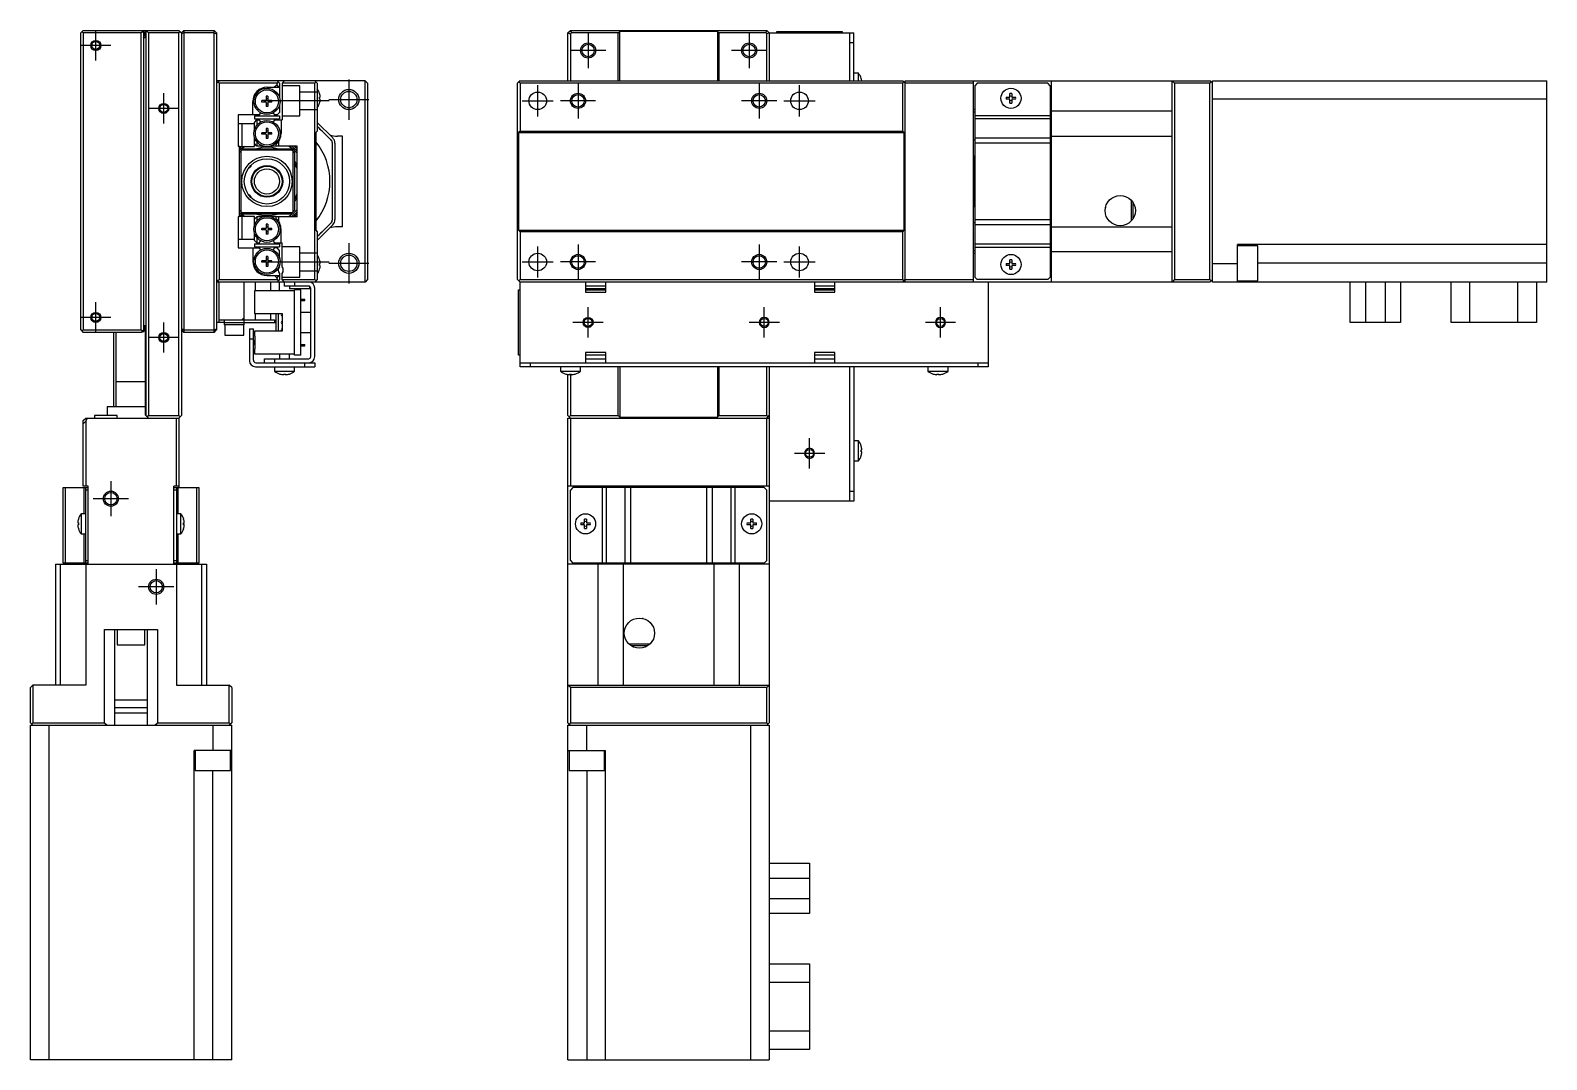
# Model space of a CAD drawing. Extents: x 0 to 621, y -8 to 396.
# Drawn here: x 320.3 to 621.5, y 102.3 to 306.7 of the extents above; entities that cross this region are included whole.
import ezdxf

# ---------------------------------------------------------------- set-up
doc = ezdxf.new("R2010")
doc.units = 0
doc.header["$LTSCALE"] = 0.5
doc.linetypes.add('CENTER', pattern=[50.8, 31.75, -6.35, 6.35, -6.35])
doc.linetypes.add('DASHED', pattern=[19.05, 12.7, -6.35])
for name, color, linetype in [('MSM_CENTER', 1, 'CENTER'), ('MSM_CONTINUOUS', 7, 'CONTINUOUS'), ('MSM_DASHED', 4, 'DASHED'), ('MSM_NARROW', 5, 'CONTINUOUS')]:
    doc.layers.add(name, color=color, linetype=linetype)

msp = doc.modelspace()

# ---------------------------------------------------------------- linework, layer by layer
at = {"layer": 'MSM_CENTER'}
for p, q in [((333.29, 300.7), (333.29, 306.7)), ((431.07, 306.2), (431.07, 299.2)), ((463.07, 306.2), (463.07, 299.2)), ((336.29, 303.7), (330.29, 303.7)), ((434.57, 302.7), (427.57, 302.7)), ((466.57, 302.7), (459.57, 302.7)), ((383.55, 296.96), (383.55, 288.96)), ((421.07, 289.6), (421.07, 295.8)), ((429.07, 296.2), (429.07, 289.2)), ((465.07, 296.2), (465.07, 289.2)), ((473.07, 289.6), (473.07, 295.8)), ((346.79, 288.2), (346.79, 294.2)), ((379.65, 292.7), (366.65, 292.7)), ((379.55, 292.96), (387.55, 292.96)), ((417.97, 292.7), (424.17, 292.7)), ((432.57, 292.7), (425.57, 292.7)), ((468.57, 292.7), (461.57, 292.7)), ((469.97, 292.7), (476.17, 292.7)), ((349.79, 291.2), (343.79, 291.2)), ((383.55, 264.44), (383.55, 256.44)), ((421.07, 257.6), (421.07, 263.8)), ((429.07, 264.2), (429.07, 257.2)), ((465.07, 264.2), (465.07, 257.2)), ((473.07, 257.6), (473.07, 263.8)), ((366.65, 260.7), (379.65, 260.7)), ((379.55, 260.44), (387.55, 260.44)), ((417.97, 260.7), (424.17, 260.7)), ((432.57, 260.7), (425.57, 260.7)), ((468.57, 260.7), (461.57, 260.7)), ((469.97, 260.7), (476.17, 260.7)), ((333.29, 246.7), (333.29, 252.7)), ((431.07, 245.7), (431.07, 251.7)), ((466.07, 245.7), (466.07, 251.7)), ((501.07, 245.7), (501.07, 251.7)), ((336.29, 249.7), (330.29, 249.7)), ((346.79, 242.7), (346.79, 248.7)), ((434.07, 248.7), (428.07, 248.7)), ((469.07, 248.7), (463.07, 248.7)), ((504.07, 248.7), (498.07, 248.7)), ((349.79, 245.7), (343.79, 245.7)), ((475.07, 219.7), (475.07, 225.7)), ((478.07, 222.7), (472.07, 222.7)), ((336.29, 217.2), (336.29, 210.2)), ((339.79, 213.7), (332.79, 213.7)), ((345.29, 199.7), (345.29, 192.7)), ((348.79, 196.2), (341.79, 196.2))]:
    msp.add_line(p, q, dxfattribs=at)
at = {"layer": 'MSM_CONTINUOUS'}
for p, q in [((330.79, 306.7), (330.29, 306.2)), ((330.29, 247.2), (330.29, 306.2)), ((330.79, 306.2), (330.54, 306.45)), ((330.79, 306.7), (342.29, 306.7)), ((342.29, 306.2), (330.79, 306.2)), ((330.79, 306.2), (330.79, 247.2)), ((342.29, 306.7), (342.79, 306.2)), ((342.54, 306.45), (342.29, 306.2)), ((342.29, 247.2), (342.29, 306.2)), ((342.39, 306.6), (342.59, 306.6)), ((342.49, 306.6), (342.59, 306.7)), ((342.59, 306.7), (349.79, 306.7)), ((342.89, 306.3), (342.69, 306.3)), ((342.79, 306.2), (342.79, 247.2)), ((342.79, 305.6), (342.89, 305.6)), ((342.79, 305.3), (343.09, 305.3)), ((342.89, 305.6), (342.89, 306.3)), ((343.09, 306.7), (343.09, 305.3)), ((343.29, 230.2), (343.29, 306.7)), ((343.79, 306.2), (343.29, 306.7)), ((343.79, 306.2), (343.79, 230.2)), ((349.79, 306.2), (343.79, 306.2)), ((349.79, 306.7), (350.29, 306.2)), ((350.04, 306.45), (349.79, 306.2)), ((349.79, 230.2), (349.79, 306.2)), ((350.79, 306.7), (350.29, 306.2)), ((350.79, 306.2), (350.29, 305.99)), ((350.29, 306.2), (350.29, 230.2)), ((350.79, 306.7), (356.79, 306.7)), ((350.79, 306.7), (350.79, 246.7)), ((356.79, 306.2), (350.79, 306.2)), ((356.79, 306.7), (357.29, 306.2)), ((356.79, 246.7), (356.79, 306.7)), ((356.79, 306.2), (357.29, 305.99)), ((357.29, 306.2), (357.29, 247.2)), ((427.07, 306.2), (427.57, 306.7)), ((427.07, 306.2), (427.57, 305.99)), ((427.07, 296.7), (427.07, 306.2)), ((427.57, 306.7), (427.78, 306.2)), ((427.57, 306.7), (466.57, 306.7)), ((427.78, 306.2), (427.57, 305.99)), ((427.57, 305.99), (427.57, 296.7)), ((437.07, 306.2), (427.78, 306.2)), ((437.07, 306.2), (437.37, 306.5)), ((437.07, 296.7), (437.07, 306.2)), ((456.77, 306.5), (437.37, 306.5)), ((437.37, 296.7), (437.37, 306.5)), ((456.77, 306.7), (456.77, 296.7)), ((456.77, 306.5), (457.07, 306.2)), ((466.36, 306.2), (457.07, 306.2)), ((457.07, 306.2), (457.07, 296.7)), ((466.57, 306.7), (466.36, 306.2)), ((466.57, 305.99), (466.36, 306.2)), ((466.57, 306.7), (467.07, 306.2)), ((467.07, 306.2), (466.57, 305.99)), ((466.57, 296.7), (466.57, 305.99)), ((467.07, 306.2), (467.07, 296.7)), ((467.07, 306.2), (483.87, 306.2)), ((468.57, 306.5), (481.57, 306.5)), ((468.57, 306.2), (468.57, 306.5)), ((481.57, 306.5), (481.57, 306.2)), ((483.07, 296.7), (483.07, 306.2)), ((483.87, 304.2), (483.07, 304.2)), ((483.87, 296.7), (483.87, 306.2)), ((484.77, 298.2), (483.87, 298.2)), ((484.77, 296.7), (484.77, 298.2)), ((357.29, 296.2), (357.79, 296.7)), ((386.79, 296.7), (357.29, 296.7)), ((357.79, 296.2), (357.54, 296.45)), ((357.79, 296.2), (357.79, 257.2)), ((369.29, 296.2), (357.79, 296.2)), ((367.29, 295.4), (369.79, 295.4)), ((369.29, 295.9), (368.79, 295.4)), ((369.29, 296.7), (369.79, 296.2)), ((369.54, 296.45), (369.29, 296.2)), ((369.29, 295.9), (369.29, 296.2)), ((369.64, 295.4), (369.29, 295.9)), ((369.79, 296.2), (369.79, 293.32)), ((370.29, 296.2), (370.79, 296.7)), ((370.29, 296.2), (370.29, 288.9)), ((376.79, 296.2), (370.29, 296.2)), ((376.79, 296.7), (377.29, 296.2)), ((377.04, 296.45), (376.79, 296.2)), ((376.79, 257.2), (376.79, 296.2)), ((377.29, 296.2), (377.29, 286.7)), ((386.79, 256.7), (386.79, 296.7)), ((386.79, 296.7), (387.29, 296.2)), ((387.29, 296.2), (387.29, 257.2)), ((417.57, 296.7), (417.07, 296.2)), ((417.07, 257.2), (417.07, 296.2)), ((417.32, 296.45), (417.57, 296.2)), ((417.57, 296.7), (493.57, 296.7)), ((417.57, 296.2), (417.57, 286.7)), ((493.57, 296.2), (417.57, 296.2)), ((485.33, 297.13), (485.33, 297.15)), ((494.07, 296.2), (493.57, 296.7)), ((493.57, 296.2), (493.82, 296.45)), ((493.57, 286.7), (493.57, 296.2)), ((494.07, 256.7), (494.07, 296.7)), ((494.07, 296.7), (554.57, 296.7)), ((507.57, 296.2), (494.07, 296.2)), ((507.57, 296.7), (507.57, 256.7)), ((508.37, 296.2), (507.87, 295.7)), ((507.87, 295.7), (507.87, 257.7)), ((522.37, 296.2), (508.37, 296.2)), ((522.87, 295.7), (522.37, 296.2)), ((522.87, 295.7), (522.87, 257.7)), ((523.07, 296.7), (523.07, 256.7)), ((547.07, 256.7), (547.07, 296.7)), ((547.07, 296.7), (547.57, 296.2)), ((547.57, 296.2), (547.57, 257.2)), ((554.57, 296.2), (547.57, 296.2)), ((555.07, 296.2), (554.57, 296.7)), ((554.57, 296.2), (554.82, 296.45)), ((554.57, 257.2), (554.57, 296.2)), ((555.07, 256.7), (555.07, 296.7)), ((555.07, 296.7), (621.47, 296.7)), ((621.47, 256.7), (621.47, 296.7)), ((364.49, 289.9), (364.49, 292.6)), ((367.08, 292.75), (366.29, 292.75)), ((366.29, 292.46), (366.29, 292.75)), ((367.08, 292.46), (366.29, 292.46)), ((366.82, 292.75), (366.82, 292.46)), ((367.43, 293.6), (367.14, 293.6)), ((367.14, 293.6), (367.14, 292.81)), ((367.43, 293.07), (367.14, 293.07)), ((367.14, 292.4), (367.14, 291.6)), ((367.43, 293.6), (367.43, 292.81)), ((367.43, 292.4), (367.43, 291.6)), ((368.29, 292.75), (367.49, 292.75)), ((368.29, 292.46), (367.49, 292.46)), ((367.76, 292.75), (367.76, 292.46)), ((368.29, 292.46), (368.29, 292.75)), ((377.74, 294.13), (377.74, 294.15)), ((377.74, 293.4), (377.88, 293.4)), ((377.74, 293), (377.74, 293.4)), ((377.88, 293), (377.74, 293)), ((377.74, 292.25), (377.74, 292.27)), ((514.14, 293.4), (514.87, 293.4)), ((514.87, 293), (514.14, 293)), ((514.87, 293.4), (514.87, 294.13)), ((514.87, 292.27), (514.87, 293)), ((515.27, 294.13), (515.27, 293.4)), ((515.27, 293.4), (516, 293.4)), ((516, 293), (515.27, 293)), ((515.27, 293), (515.27, 292.27)), ((621.47, 293), (555.07, 293)), ((365.77, 289.9), (361.59, 289.9)), ((361.59, 289.9), (361.59, 283.7)), ((364.79, 289.7), (364.79, 289.1)), ((364.79, 289.7), (369.79, 289.7)), ((365.96, 290.23), (365.77, 289.9)), ((367.14, 292.13), (367.43, 292.13)), ((367.43, 291.6), (367.14, 291.6)), ((368.8, 289.9), (368.75, 289.99)), ((369.29, 289.9), (368.8, 289.9)), ((369.29, 289.9), (369.79, 290.4)), ((369.79, 291.89), (369.79, 290.4)), ((369.79, 289.7), (369.79, 289.1)), ((507.87, 290.95), (507.57, 290.95)), ((507.87, 290.45), (507.57, 290.45)), ((507.87, 289.82), (522.87, 289.82)), ((523.07, 290.95), (522.87, 290.95)), ((523.07, 290.7), (547.07, 290.7)), ((364.79, 288.15), (361.59, 288.15)), ((362.29, 288.15), (362.29, 283.65)), ((364.79, 289.1), (369.79, 289.1)), ((364.79, 288.4), (365.29, 288.9)), ((364.79, 286.92), (364.79, 288.4)), ((365.29, 288.9), (365.29, 287.86)), ((365.29, 288.9), (365.74, 288.9)), ((365.74, 288.9), (365.96, 288.52)), ((367.08, 286.35), (366.29, 286.35)), ((366.29, 286.06), (366.29, 286.35)), ((366.82, 286.35), (366.82, 286.06)), ((367.43, 287.2), (367.14, 287.2)), ((367.14, 287.2), (367.14, 286.41)), ((367.43, 286.67), (367.14, 286.67)), ((367.43, 287.2), (367.43, 286.41)), ((368.29, 286.35), (367.49, 286.35)), ((367.76, 286.35), (367.76, 286.06)), ((368.29, 286.06), (368.29, 286.35)), ((368.75, 288.76), (368.83, 288.9)), ((368.83, 288.9), (370.29, 288.9)), ((370.09, 288.9), (370.09, 286.2)), ((377.29, 286.7), (376.99, 286.4)), ((376.99, 286.4), (376.99, 267)), ((377.29, 288.41), (380.35, 285.35)), ((380, 284.99), (377.29, 287.7)), ((417.57, 286.7), (417.27, 286.4)), ((417.27, 286.4), (417.27, 267)), ((417.27, 286.4), (493.87, 286.4)), ((417.57, 286.7), (493.57, 286.7)), ((493.87, 286.4), (493.57, 286.7)), ((493.87, 267), (493.87, 286.4)), ((522.87, 289.12), (507.87, 289.12)), ((523.07, 287.7), (522.87, 287.7)), ((523.07, 286.7), (522.87, 286.7)), ((361.59, 283.7), (361.79, 283.7)), ((361.79, 283.7), (361.79, 269.7)), ((361.79, 283.65), (364.79, 283.65)), ((362.29, 282.9), (362.59, 283.2)), ((362.59, 283.2), (371.99, 283.2)), ((364.79, 283.65), (364.79, 285.49)), ((365.29, 283.7), (364.79, 284.2)), ((365.29, 284.54), (365.29, 283.7)), ((366.57, 283.7), (365.29, 283.7)), ((367.08, 286.06), (366.29, 286.06)), ((367.14, 286), (367.14, 285.2)), ((367.14, 285.73), (367.43, 285.73)), ((367.43, 285.2), (367.14, 285.2)), ((367.43, 286), (367.43, 285.2)), ((368.29, 286.06), (367.49, 286.06)), ((373.29, 283.7), (368, 283.7)), ((369.09, 283.7), (369.09, 284.06)), ((369.59, 284.6), (369.59, 283.7)), ((371.99, 283.2), (372.29, 282.9)), ((373.29, 269.7), (373.29, 283.7)), ((380.29, 269.12), (380.29, 284.29)), ((380.79, 284.29), (380.79, 269.12)), ((382.29, 285.7), (381.29, 285.7)), ((382.29, 267.7), (382.29, 285.7)), ((507.57, 284.95), (507.87, 284.95)), ((507.87, 285.35), (522.87, 285.35)), ((522.87, 284.29), (507.87, 284.29)), ((522.9, 284.58), (522.87, 284.58)), ((522.87, 283.53), (522.9, 283.53)), ((522.9, 268.82), (522.9, 284.58)), ((523.07, 283.97), (522.9, 283.97)), ((523.07, 285.7), (547.07, 285.7)), ((361.79, 282.4), (362.09, 282.7)), ((362.29, 282.9), (362.09, 282.7)), ((362.09, 282.7), (362.09, 270.7)), ((372.29, 282.9), (362.29, 282.9)), ((372.49, 282.7), (372.29, 282.9)), ((372.49, 270.7), (372.49, 282.7)), ((372.49, 282.7), (372.79, 282.4)), ((372.79, 282.4), (372.79, 271)), ((507.77, 281.7), (507.57, 281.5)), ((507.77, 281.7), (507.77, 271.7)), ((507.87, 281.7), (507.77, 281.7)), ((522.87, 282.94), (522.9, 282.94)), ((522.9, 281.47), (523.07, 281.47)), ((363.73, 279.45), (363.86, 279.45)), ((363.86, 279.45), (364.09, 279.68)), ((363.86, 279.45), (363.86, 279.62)), ((364.09, 279.87), (364.09, 279.68)), ((522.9, 278.97), (523.07, 278.97)), ((523.07, 274.43), (522.9, 274.43)), ((363.86, 273.95), (363.73, 273.95)), ((363.86, 273.78), (363.86, 273.95)), ((364.09, 273.73), (363.86, 273.95)), ((364.09, 273.73), (364.09, 273.54)), ((507.57, 271.9), (507.77, 271.7)), ((507.77, 271.7), (507.87, 271.7)), ((523.07, 271.93), (522.9, 271.93)), ((533.87, 271.48), (533.83, 271.48)), ((533.87, 271.67), (533.87, 271.48)), ((538.97, 272.94), (538.97, 268.86)), ((539.27, 272.56), (539.27, 269.24)), ((361.79, 269.7), (361.59, 269.7)), ((361.59, 269.7), (361.59, 263.5)), ((362.09, 270.7), (361.79, 271)), ((364.79, 269.75), (361.79, 269.75)), ((362.09, 270.7), (362.29, 270.5)), ((362.59, 270.2), (362.29, 270.5)), ((362.29, 270.5), (372.29, 270.5)), ((362.29, 269.75), (362.29, 265.25)), ((371.99, 270.2), (362.59, 270.2)), ((364.79, 267.92), (364.79, 269.75)), ((364.79, 269.2), (365.29, 269.7)), ((365.29, 269.7), (365.29, 268.86)), ((366.57, 269.7), (365.29, 269.7)), ((367.43, 268.2), (367.14, 268.2)), ((367.14, 268.2), (367.14, 267.41)), ((367.43, 268.2), (367.43, 267.41)), ((373.29, 269.7), (368, 269.7)), ((369.09, 269.35), (369.09, 269.7)), ((369.59, 269.7), (369.59, 268.8)), ((372.29, 270.5), (371.99, 270.2)), ((372.29, 270.5), (372.49, 270.7)), ((372.79, 271), (372.49, 270.7)), ((377.29, 265.7), (380, 268.41)), ((380.35, 268.05), (377.29, 264.99)), ((507.87, 268.45), (507.57, 268.45)), ((507.87, 269.12), (522.87, 269.12)), ((522.87, 268.05), (507.87, 268.05)), ((522.87, 270.46), (522.9, 270.46)), ((522.87, 269.88), (522.9, 269.88)), ((522.87, 268.82), (522.9, 268.82)), ((522.9, 269.43), (523.07, 269.43)), ((361.59, 265.25), (364.79, 265.25)), ((364.79, 265), (364.79, 266.49)), ((365.29, 265.54), (365.29, 264.5)), ((367.08, 267.35), (366.29, 267.35)), ((366.29, 267.06), (366.29, 267.35)), ((367.08, 267.06), (366.29, 267.06)), ((366.82, 267.35), (366.82, 267.06)), ((367.43, 267.67), (367.14, 267.67)), ((367.14, 267), (367.14, 266.2)), ((367.14, 266.73), (367.43, 266.73)), ((367.43, 266.2), (367.14, 266.2)), ((367.43, 267), (367.43, 266.2)), ((368.29, 267.35), (367.49, 267.35)), ((368.29, 267.06), (367.49, 267.06)), ((367.76, 267.35), (367.76, 267.06)), ((368.29, 267.06), (368.29, 267.35)), ((370.09, 264.5), (370.09, 267.2)), ((376.99, 267), (377.29, 266.7)), ((377.29, 266.7), (377.29, 257.2)), ((382.29, 267.7), (381.29, 267.7)), ((417.27, 267), (417.57, 266.7)), ((417.27, 267), (493.87, 267)), ((417.57, 266.7), (417.57, 257.2)), ((493.57, 266.7), (417.57, 266.7)), ((493.57, 266.7), (493.87, 267)), ((493.57, 257.2), (493.57, 266.7)), ((522.87, 266.7), (523.07, 266.7)), ((522.87, 265.7), (523.07, 265.7)), ((523.07, 267.7), (547.07, 267.7)), ((361.59, 263.5), (365.77, 263.5)), ((364.49, 263.5), (364.49, 260.8)), ((365.29, 264.5), (364.79, 265)), ((364.79, 264.3), (364.79, 263.7)), ((364.79, 264.3), (369.79, 264.3)), ((364.79, 263.7), (369.79, 263.7)), ((365.29, 264.5), (365.74, 264.5)), ((365.96, 264.88), (365.74, 264.5)), ((365.77, 263.5), (365.96, 263.17)), ((368.83, 264.5), (368.75, 264.64)), ((368.75, 263.41), (368.8, 263.5)), ((369.29, 263.5), (368.8, 263.5)), ((368.83, 264.5), (370.29, 264.5)), ((369.79, 263), (369.29, 263.5)), ((369.79, 264.3), (369.79, 263.7)), ((369.79, 261.52), (369.79, 263)), ((370.29, 259.76), (370.29, 264.5)), ((507.57, 262.95), (507.87, 262.95)), ((507.57, 262.45), (507.87, 262.45)), ((507.87, 264.29), (522.87, 264.29)), ((522.87, 263.58), (507.87, 263.58)), ((522.87, 262.45), (523.07, 262.45)), ((547.07, 262.7), (523.07, 262.7)), ((560.07, 256.7), (560.07, 264.19)), ((621.47, 264.19), (560.07, 264.19)), ((564.07, 263.94), (560.07, 263.94)), ((564.07, 256.94), (564.07, 263.94)), ((367.08, 260.95), (366.29, 260.95)), ((366.29, 260.66), (366.29, 260.95)), ((367.08, 260.66), (366.29, 260.66)), ((366.82, 260.95), (366.82, 260.66)), ((367.43, 261.8), (367.14, 261.8)), ((367.14, 261.8), (367.14, 261.01)), ((367.43, 261.27), (367.14, 261.27)), ((367.14, 260.6), (367.14, 259.8)), ((367.14, 260.33), (367.43, 260.33)), ((367.43, 259.8), (367.14, 259.8)), ((367.43, 261.8), (367.43, 261.01)), ((367.43, 260.6), (367.43, 259.8)), ((368.29, 260.95), (367.49, 260.95)), ((368.29, 260.66), (367.49, 260.66)), ((367.76, 260.95), (367.76, 260.66)), ((368.29, 260.66), (368.29, 260.95)), ((369.79, 259.76), (369.79, 260.09)), ((377.74, 261.13), (377.74, 261.15)), ((377.74, 260.4), (377.88, 260.4)), ((377.74, 260), (377.74, 260.4)), ((377.88, 260), (377.74, 260)), ((377.74, 259.25), (377.74, 259.27)), ((514.14, 260.4), (514.87, 260.4)), ((514.87, 260), (514.14, 260)), ((514.87, 260.4), (514.87, 261.13)), ((514.87, 259.27), (514.87, 260)), ((515.27, 261.13), (515.27, 260.4)), ((515.27, 260.4), (516, 260.4)), ((516, 260), (515.27, 260)), ((515.27, 260), (515.27, 259.27)), ((555.07, 260.4), (560.07, 260.4)), ((621.47, 260.49), (564.07, 260.49)), ((357.79, 256.7), (357.29, 257.2)), ((386.79, 256.7), (357.29, 256.7)), ((357.54, 256.95), (357.79, 257.2)), ((357.79, 257.2), (369.29, 257.2)), ((357.79, 248.7), (357.79, 256.7)), ((362.79, 248.2), (362.79, 256.7)), ((364.99, 254.95), (364.99, 256.7)), ((367.29, 258), (369.79, 258)), ((367.99, 256.7), (367.99, 254.95)), ((368.79, 258), (369.29, 257.5)), ((369.29, 257.5), (369.64, 258)), ((369.29, 257.2), (369.29, 257.5)), ((369.29, 257.2), (369.54, 256.95)), ((369.79, 257.2), (369.29, 256.7)), ((369.79, 258.44), (369.79, 257.2)), ((369.79, 254.95), (369.79, 256.7)), ((370.29, 257.2), (370.29, 258.44)), ((370.29, 257.2), (376.79, 257.2)), ((370.79, 256.7), (370.29, 257.2)), ((370.79, 255.9), (370.79, 256.7)), ((372.79, 256.7), (372.79, 255.9)), ((376.79, 257.2), (377.04, 256.95)), ((377.29, 257.2), (376.79, 256.7)), ((387.29, 257.2), (386.79, 256.7)), ((417.07, 257.2), (417.57, 256.7)), ((417.57, 257.2), (417.32, 256.95)), ((417.57, 257.2), (493.57, 257.2)), ((554.57, 256.7), (417.57, 256.7)), ((417.57, 239.9), (417.57, 256.7)), ((430.57, 256.7), (430.57, 254.7)), ((434.57, 254.7), (434.57, 256.7)), ((476.07, 256.7), (476.07, 254.7)), ((480.07, 254.7), (480.07, 256.7)), ((493.57, 256.7), (494.07, 257.2)), ((493.82, 256.95), (493.57, 257.2)), ((494.07, 257.2), (507.57, 257.2)), ((507.87, 257.7), (508.37, 257.2)), ((522.37, 257.2), (508.37, 257.2)), ((510.57, 256.7), (510.57, 239.9)), ((522.37, 257.2), (522.87, 257.7)), ((547.57, 257.2), (547.07, 256.7)), ((547.57, 257.2), (554.57, 257.2)), ((554.82, 256.95), (554.57, 257.2)), ((554.57, 256.7), (555.07, 257.2)), ((621.47, 256.7), (555.07, 256.7)), ((560.07, 256.94), (564.07, 256.94)), ((582.47, 248.7), (582.47, 256.7)), ((585.47, 256.7), (585.47, 248.7)), ((589.47, 248.7), (589.47, 256.7)), ((592.47, 256.7), (592.47, 248.7)), ((602.47, 248.7), (602.47, 256.7)), ((606.17, 256.7), (606.17, 248.7)), ((615.77, 248.7), (615.77, 256.7)), ((619.47, 256.7), (619.47, 248.7)), ((372.79, 254.95), (364.79, 254.95)), ((364.79, 254.95), (364.79, 250.45)), ((375.59, 255.9), (370.79, 255.9)), ((371.79, 255.9), (371.79, 255.4)), ((375.79, 255.4), (371.79, 255.4)), ((373.99, 255.2), (372.79, 255.2)), ((372.79, 242.2), (372.79, 255.2)), ((373.49, 255.4), (373.49, 255.2)), ((373.99, 242.2), (373.99, 255.2)), ((373.99, 253.33), (374.79, 253.33)), ((373.99, 253.08), (374.79, 253.08)), ((374.79, 253.08), (374.79, 253.33)), ((375.79, 255.4), (375.79, 255.85)), ((375.99, 241.9), (375.99, 255.5)), ((376.79, 241.9), (376.79, 255.5)), ((417.27, 242.2), (417.27, 255.2)), ((417.27, 255.2), (417.57, 255.2)), ((434.57, 255.9), (430.57, 255.9)), ((434.57, 255.4), (430.57, 255.4)), ((430.57, 255.2), (434.57, 255.2)), ((430.57, 254.7), (434.57, 254.7)), ((480.07, 255.9), (476.07, 255.9)), ((480.07, 255.4), (476.07, 255.4)), ((476.07, 255.2), (480.07, 255.2)), ((476.07, 254.7), (480.07, 254.7)), ((476.57, 255.2), (476.57, 255.4)), ((364.79, 250.45), (370.29, 250.45)), ((364.99, 249.2), (364.99, 250.45)), ((367.99, 250.45), (367.99, 249.2)), ((369.09, 246.95), (369.09, 250.45)), ((369.59, 246.95), (369.59, 250.45)), ((370.29, 250.45), (370.29, 246.95)), ((375.99, 250.7), (373.99, 250.7)), ((330.29, 247.2), (330.79, 246.7)), ((330.54, 246.95), (330.79, 247.2)), ((330.79, 247.2), (342.29, 247.2)), ((342.29, 247.2), (342.54, 246.95)), ((342.79, 247.2), (342.29, 246.7)), ((342.69, 247.1), (342.89, 247.1)), ((342.79, 248.1), (343.19, 248.1)), ((342.89, 247.8), (342.79, 247.8)), ((342.89, 247.1), (342.89, 247.8)), ((343.19, 230.3), (343.19, 248.1)), ((350.79, 247.2), (350.29, 247.41)), ((350.29, 247.2), (350.79, 246.7)), ((350.79, 247.2), (356.79, 247.2)), ((356.79, 247.2), (357.29, 247.41)), ((356.79, 246.7), (357.29, 247.2)), ((358.79, 248.7), (357.29, 248.7)), ((357.79, 249.2), (368.79, 249.2)), ((358.79, 249.2), (358.79, 248.2)), ((358.79, 248.7), (368.79, 248.7)), ((362.79, 248.2), (358.79, 248.2)), ((358.89, 248.2), (358.89, 246.2)), ((362.79, 249.7), (362.29, 249.2)), ((362.69, 246.2), (362.69, 248.2)), ((363.79, 247.4), (363.79, 241.1)), ((363.79, 247.4), (364.59, 247.4)), ((364.59, 241.2), (364.59, 247.4)), ((368.79, 249.2), (368.79, 248.7)), ((368.79, 248.7), (369.09, 248.7)), ((592.47, 248.7), (582.47, 248.7)), ((619.47, 248.7), (602.47, 248.7)), ((342.29, 246.7), (330.79, 246.7)), ((336.79, 246.7), (336.79, 232)), ((337.29, 246.7), (337.29, 232)), ((342.59, 246.8), (342.39, 246.8)), ((356.79, 246.7), (350.79, 246.7)), ((358.89, 246.2), (362.69, 246.2)), ((364.59, 245.4), (363.79, 245.4)), ((364.79, 246.95), (364.79, 245.95)), ((370.29, 246.95), (364.79, 246.95)), ((364.79, 245.95), (364.89, 245.95)), ((364.79, 245.15), (364.79, 244.25)), ((364.89, 245.15), (364.79, 245.15)), ((364.89, 244.78), (364.79, 244.78)), ((364.89, 244.63), (364.79, 244.63)), ((364.89, 244.25), (364.79, 244.25)), ((364.89, 245.95), (364.89, 243.45)), ((373.99, 246.7), (375.99, 246.7)), ((373.99, 244.33), (374.79, 244.33)), ((373.99, 244.08), (374.79, 244.08)), ((374.79, 244.08), (374.79, 244.33)), ((364.79, 243.45), (364.79, 242.45)), ((364.79, 243.45), (364.89, 243.45)), ((364.79, 242.45), (372.79, 242.45)), ((366.79, 240.7), (366.79, 241.5)), ((366.79, 241.5), (375.59, 241.5)), ((368.79, 241.5), (368.79, 240.7)), ((369.79, 242.45), (369.79, 241.5)), ((371.79, 241.5), (371.79, 242.45)), ((373.99, 242.2), (372.79, 242.2)), ((417.57, 242.2), (417.27, 242.2)), ((430.57, 242.7), (430.57, 240.7)), ((434.57, 242.7), (430.57, 242.7)), ((434.57, 242.2), (430.57, 242.2)), ((430.57, 241.5), (434.57, 241.5)), ((434.57, 240.7), (434.57, 242.7)), ((480.07, 242.7), (476.07, 242.7)), ((476.07, 242.7), (476.07, 240.7)), ((480.07, 242.2), (476.07, 242.2)), ((476.07, 241.5), (480.07, 241.5)), ((480.07, 240.7), (480.07, 242.7)), ((364.99, 239.9), (376.79, 239.9)), ((365.09, 240.7), (376.79, 240.7)), ((368.79, 239.9), (368.79, 239)), ((368.79, 239), (372.79, 239)), ((369.84, 238.45), (369.86, 238.45)), ((370.59, 238.45), (370.99, 238.45)), ((370.59, 238.31), (370.59, 238.45)), ((370.99, 238.45), (370.99, 238.31)), ((371.72, 238.45), (371.74, 238.45)), ((372.79, 239), (372.79, 239.9)), ((374.79, 239.9), (374.79, 240.7)), ((376.79, 240.7), (376.79, 239.9)), ((417.57, 240.7), (510.57, 240.7)), ((510.57, 239.9), (417.57, 239.9)), ((419.57, 240.7), (419.57, 239.9)), ((425.57, 239.9), (425.57, 239)), ((425.57, 239), (429.57, 239)), ((426.62, 238.45), (426.64, 238.45)), ((427.07, 230.2), (427.07, 238.35)), ((427.37, 238.45), (427.77, 238.45)), ((427.37, 238.31), (427.37, 238.45)), ((427.57, 238.45), (427.57, 230.2)), ((427.77, 238.45), (427.77, 238.31)), ((428.5, 238.45), (428.52, 238.45)), ((429.57, 239), (429.57, 239.9)), ((437.07, 230.2), (437.07, 239.9)), ((437.37, 239.9), (437.37, 229.9)), ((456.77, 239.9), (456.77, 229.9)), ((457.07, 239.9), (457.07, 230.2)), ((466.57, 230.2), (466.57, 239.9)), ((467.07, 239.9), (467.07, 169.2)), ((483.07, 213.2), (483.07, 239.9)), ((483.87, 239.9), (483.87, 213.2)), ((498.57, 239.9), (498.57, 239)), ((498.57, 239), (502.57, 239)), ((499.62, 238.45), (499.64, 238.45)), ((500.37, 238.45), (500.77, 238.45)), ((500.37, 238.31), (500.37, 238.45)), ((500.77, 238.45), (500.77, 238.31)), ((501.5, 238.45), (501.52, 238.45)), ((502.57, 239), (502.57, 239.9)), ((508.57, 239.9), (508.57, 240.7)), ((337.29, 237), (343.19, 237)), ((335.54, 232), (343.19, 232)), ((335.54, 232), (335.54, 230.2)), ((330.79, 229.2), (331.29, 229.7)), ((330.79, 216.2), (330.79, 229.2)), ((331.29, 229.09), (330.79, 228.59)), ((331.59, 229.7), (331.29, 229.09)), ((331.29, 229.7), (349.79, 229.7)), ((331.29, 229.09), (331.29, 216.2)), ((337.54, 230.2), (333.04, 230.2)), ((333.04, 230.2), (333.04, 229.7)), ((337.54, 229.7), (337.54, 230.2)), ((343.19, 230.3), (343.79, 229.7)), ((343.54, 229.95), (343.79, 230.2)), ((343.79, 230.2), (349.79, 230.2)), ((349.29, 216.2), (349.29, 229.7)), ((349.79, 230.2), (350.04, 229.95)), ((350.29, 230.2), (349.79, 229.7)), ((349.79, 229.7), (349.79, 215.9)), ((427.07, 230.2), (427.57, 229.7)), ((427.07, 229.7), (467.07, 229.7)), ((427.07, 169.2), (427.07, 229.7)), ((427.32, 229.95), (427.57, 230.2)), ((427.57, 230.2), (437.07, 230.2)), ((427.57, 229.7), (427.57, 216.2)), ((437.07, 230.2), (437.37, 229.9)), ((437.37, 229.9), (456.77, 229.9)), ((456.77, 229.9), (457.07, 230.2)), ((457.07, 230.2), (466.57, 230.2)), ((466.57, 230.2), (466.82, 229.95)), ((466.57, 229.7), (467.07, 230.2)), ((466.57, 216.2), (466.57, 229.7)), ((484.77, 225.2), (483.87, 225.2)), ((484.77, 221.2), (484.77, 225.2)), ((485.33, 224.13), (485.33, 224.15)), ((485.33, 223.4), (485.46, 223.4)), ((485.33, 223), (485.33, 223.4)), ((485.46, 223), (485.33, 223)), ((483.87, 221.2), (484.77, 221.2)), ((485.33, 222.25), (485.33, 222.27)), ((326.79, 200.9), (326.79, 215.9)), ((326.79, 215.9), (331.79, 215.9)), ((327.23, 215.9), (327.23, 200.9)), ((331.79, 216.2), (330.79, 216.2)), ((331, 210.7), (331, 215.9)), ((331.29, 200.9), (331.29, 215.9)), ((331.79, 215.4), (331.29, 215.4)), ((331.79, 200.7), (331.79, 216.2)), ((349.79, 216.2), (348.79, 216.2)), ((348.79, 200.7), (348.79, 216.2)), ((348.79, 215.9), (353.79, 215.9)), ((349.29, 215.4), (348.79, 215.4)), ((349.29, 215.9), (349.29, 200.9)), ((349.58, 215.9), (349.58, 210.7)), ((353.35, 200.9), (353.35, 215.9)), ((353.79, 215.9), (353.79, 200.9)), ((467.07, 216.2), (427.07, 216.2)), ((428.07, 215.9), (427.57, 215.4)), ((427.57, 201.4), (427.57, 215.4)), ((466.07, 215.9), (428.07, 215.9)), ((432.82, 216.2), (432.82, 215.9)), ((433.32, 216.2), (433.32, 215.9)), ((433.95, 200.9), (433.95, 215.9)), ((434.66, 215.9), (434.66, 200.9)), ((438.42, 200.9), (438.42, 215.9)), ((438.82, 215.9), (438.82, 216.2)), ((439.49, 215.9), (439.49, 200.9)), ((442.27, 216.2), (442.07, 216)), ((452.07, 216), (442.07, 216)), ((442.07, 216), (442.07, 215.9)), ((452.07, 216), (451.87, 216.2)), ((452.07, 215.9), (452.07, 216)), ((454.66, 200.9), (454.66, 215.9)), ((455.32, 216.2), (455.32, 215.9)), ((455.72, 215.9), (455.72, 200.9)), ((459.49, 200.9), (459.49, 215.9)), ((460.19, 215.9), (460.19, 200.9)), ((460.82, 215.9), (460.82, 216.2)), ((461.32, 215.9), (461.32, 216.2)), ((466.57, 215.4), (466.07, 215.9)), ((466.57, 201.4), (466.57, 215.4)), ((483.07, 215.2), (483.87, 215.2)), ((483.87, 213.2), (467.07, 213.2)), ((329.7, 208.9), (329.83, 208.9)), ((329.83, 208.5), (329.7, 208.5)), ((329.83, 209.65), (329.83, 209.63)), ((329.83, 208.9), (329.83, 208.5)), ((330.39, 210.7), (330.39, 206.7)), ((331.29, 210.7), (330.39, 210.7)), ((350.19, 210.7), (349.29, 210.7)), ((350.19, 206.7), (350.19, 210.7)), ((350.74, 209.63), (350.74, 209.65)), ((350.74, 208.9), (350.88, 208.9)), ((350.74, 208.5), (350.74, 208.9)), ((350.88, 208.5), (350.74, 208.5)), ((429.64, 208.9), (430.37, 208.9)), ((430.37, 208.5), (429.64, 208.5)), ((430.37, 208.9), (430.37, 209.63)), ((430.37, 207.77), (430.37, 208.5)), ((430.77, 209.63), (430.77, 208.9)), ((430.77, 208.9), (431.5, 208.9)), ((430.77, 208.5), (430.77, 207.77)), ((431.5, 208.5), (430.77, 208.5)), ((462.64, 208.9), (463.37, 208.9)), ((463.37, 208.5), (462.64, 208.5)), ((463.37, 208.9), (463.37, 209.63)), ((463.37, 207.77), (463.37, 208.5)), ((463.77, 209.63), (463.77, 208.9)), ((463.77, 208.9), (464.5, 208.9)), ((463.77, 208.5), (463.77, 207.77)), ((464.5, 208.5), (463.77, 208.5)), ((329.83, 207.77), (329.83, 207.75)), ((330.39, 206.7), (331.29, 206.7)), ((331, 200.9), (331, 206.7)), ((349.29, 206.7), (350.19, 206.7)), ((349.58, 206.7), (349.58, 200.9)), ((350.74, 207.75), (350.74, 207.77)), ((325.29, 200.7), (325.29, 176.7)), ((325.29, 200.7), (355.29, 200.7)), ((326.29, 176.7), (326.29, 200.7)), ((331.79, 200.9), (326.79, 200.9)), ((331.29, 201.4), (331.79, 201.4)), ((331.29, 200.7), (331.29, 176.7)), ((348.79, 201.4), (349.29, 201.4)), ((353.79, 200.9), (348.79, 200.9)), ((349.29, 200.7), (349.29, 176.7)), ((354.29, 200.7), (354.29, 176.7)), ((355.29, 200.7), (355.29, 176.7)), ((467.07, 200.7), (427.07, 200.7)), ((427.57, 201.4), (428.07, 200.9)), ((466.07, 200.9), (428.07, 200.9)), ((432.82, 200.9), (432.82, 200.7)), ((433.07, 176.7), (433.07, 200.7)), ((436.07, 200.9), (436.07, 200.7)), ((437.07, 200.9), (437.07, 200.7)), ((438.07, 200.7), (438.07, 176.7)), ((439.19, 200.9), (439.19, 200.87)), ((439.19, 200.87), (454.95, 200.87)), ((439.8, 200.87), (439.8, 200.7)), ((440.25, 200.9), (440.25, 200.87)), ((440.83, 200.9), (440.83, 200.87)), ((442.3, 200.7), (442.3, 200.87)), ((444.8, 200.7), (444.8, 200.87)), ((449.34, 200.87), (449.34, 200.7)), ((451.84, 200.87), (451.84, 200.7)), ((453.31, 200.9), (453.31, 200.87)), ((453.9, 200.9), (453.9, 200.87)), ((454.34, 200.7), (454.34, 200.87)), ((454.95, 200.87), (454.95, 200.9)), ((456.07, 200.7), (456.07, 176.7)), ((457.07, 200.7), (457.07, 200.9)), ((458.07, 200.7), (458.07, 200.9)), ((461.07, 200.7), (461.07, 176.7)), ((461.32, 200.7), (461.32, 200.9)), ((466.07, 200.9), (466.57, 201.4)), ((441.85, 189.9), (441.85, 189.94)), ((442.04, 189.9), (441.85, 189.9)), ((335.04, 187.7), (345.54, 187.7)), ((335.04, 169.2), (335.04, 187.7)), ((337.04, 187.7), (337.04, 168.7)), ((337.54, 187.7), (337.54, 184.7)), ((343.04, 184.7), (343.04, 187.7)), ((343.54, 168.7), (343.54, 187.7)), ((345.54, 187.7), (345.54, 169.2)), ((337.54, 184.7), (343.04, 184.7)), ((443.31, 184.8), (439.23, 184.8)), ((442.93, 184.5), (439.61, 184.5)), ((320.79, 176.7), (320.29, 176.2)), ((320.29, 169.2), (320.29, 176.2)), ((331.29, 176.7), (320.79, 176.7)), ((320.79, 176.7), (320.79, 169.2)), ((349.29, 176.7), (359.79, 176.7)), ((359.79, 169.2), (359.79, 176.7)), ((360.29, 176.2), (359.79, 176.7)), ((360.29, 176.2), (360.29, 169.2)), ((427.57, 176.2), (427.07, 176.7)), ((427.07, 176.7), (467.07, 176.7)), ((427.57, 176.2), (427.57, 169.2)), ((466.57, 176.2), (427.57, 176.2)), ((467.07, 176.7), (466.57, 176.2)), ((466.57, 169.2), (466.57, 176.2)), ((343.54, 173.7), (337.04, 173.7)), ((337.04, 172.2), (343.54, 172.2)), ((320.29, 169.2), (320.79, 168.7)), ((320.29, 102.3), (320.29, 168.7)), ((320.29, 168.7), (360.29, 168.7)), ((320.54, 168.95), (320.79, 169.2)), ((320.79, 169.2), (335.04, 169.2)), ((323.99, 168.7), (323.99, 102.3)), ((335.04, 169.2), (335.54, 168.7)), ((337.04, 171.2), (343.54, 171.2)), ((345.04, 168.7), (345.54, 169.2)), ((345.54, 169.2), (359.79, 169.2)), ((356.59, 163.7), (356.59, 168.7)), ((359.79, 169.2), (360.04, 168.95)), ((360.29, 169.2), (359.79, 168.7)), ((360.29, 102.3), (360.29, 168.7)), ((427.07, 169.2), (427.57, 168.7)), ((427.07, 168.7), (467.07, 168.7)), ((427.07, 102.3), (427.07, 168.7)), ((427.32, 168.95), (427.57, 169.2)), ((427.57, 169.2), (466.57, 169.2)), ((430.77, 168.7), (430.77, 163.7)), ((463.37, 102.3), (463.37, 168.7)), ((466.57, 169.2), (466.82, 168.95)), ((467.07, 169.2), (466.57, 168.7)), ((467.07, 168.7), (467.07, 102.3)), ((360.29, 163.7), (352.8, 163.7)), ((352.8, 102.3), (352.8, 163.7)), ((353.05, 163.7), (353.05, 159.7)), ((360.05, 159.7), (360.05, 163.7)), ((427.07, 163.7), (434.56, 163.7)), ((427.31, 163.7), (427.31, 159.7)), ((434.31, 159.7), (434.31, 163.7)), ((434.56, 102.3), (434.56, 163.7)), ((353.05, 159.7), (360.05, 159.7)), ((356.5, 159.7), (356.5, 102.3)), ((427.31, 159.7), (434.31, 159.7)), ((430.86, 102.3), (430.86, 159.7)), ((467.07, 141.3), (475.07, 141.3)), ((475.07, 141.3), (475.07, 131.3)), ((475.07, 138.3), (467.07, 138.3)), ((467.07, 134.3), (475.07, 134.3)), ((475.07, 131.3), (467.07, 131.3)), ((467.07, 121.3), (475.07, 121.3)), ((475.07, 121.3), (475.07, 104.3)), ((475.07, 117.6), (467.07, 117.6)), ((467.07, 108), (475.07, 108)), ((475.07, 104.3), (467.07, 104.3)), ((360.29, 102.3), (320.29, 102.3)), ((427.07, 102.3), (467.07, 102.3))]:
    msp.add_line(p, q, dxfattribs=at)
for centre, radius in [((333.29, 303.7), 0.783), ((431.07, 302.7), 1.23), ((463.07, 302.7), 1.23), ((367.29, 292.6), 2.6), ((515.07, 293.2), 2), ((367.29, 292.6), 2.3), ((383.55, 292.96), 1.62), ((421.07, 292.7), 1.75), ((429.07, 292.7), 1.23), ((465.07, 292.7), 1.23), ((473.07, 292.7), 1.75), ((346.79, 291.2), 0.783), ((367.29, 286.2), 2.6), ((367.29, 286.2), 2.3), ((367.29, 276.7), 5), ((367.29, 276.7), 4.5), ((367.29, 276.7), 3.15), ((367.29, 276.7), 3), ((536.77, 270.9), 3), ((367.29, 267.2), 2.6), ((367.29, 267.2), 2.3), ((367.29, 260.8), 2.6), ((367.29, 260.8), 2.3), ((383.55, 260.44), 1.62), ((421.07, 260.7), 1.75), ((473.07, 260.7), 1.75), ((515.07, 260.2), 2), ((429.07, 260.7), 1.23), ((465.07, 260.7), 1.23), ((333.29, 249.7), 0.783), ((431.07, 248.7), 0.783), ((466.07, 248.7), 0.783), ((501.07, 248.7), 0.783), ((346.79, 245.7), 0.783), ((475.07, 222.7), 0.783), ((336.29, 213.7), 1.23), ((430.57, 208.7), 2), ((463.57, 208.7), 2), ((345.29, 196.2), 1.23), ((441.27, 187), 3)]:
    msp.add_circle(centre, radius, dxfattribs=at)
for centre, radius, start, end in [((342.59, 306.3), 0.3, 0, 90), ((342.59, 305.6), 0.3, 311.8103, 0), ((482.27, 296.2), 3.2, 17.27, 38.6822), ((367.29, 292.6), 2.8, 90, 180), ((482.27, 296.2), 3.19, 9.0071, 16.9053), ((367.08, 292.81), 0.06, 270, 0), ((367.08, 292.4), 0.06, 0, 90), ((367.49, 292.81), 0.06, 180, 270), ((367.49, 292.4), 0.06, 90, 180), ((374.69, 293.2), 3.2, 17.27, 35.6591), ((374.69, 293.2), 3.2, 324.3409, 342.73), ((374.69, 293.2), 3.19, 3.5904, 16.9053), ((374.69, 293.2), 3.19, 343.0947, 356.4096), ((515.07, 293.2), 0.95, 167.8468, 192.1532), ((515.07, 293.2), 0.435, 152.6335, 207.3665), ((515.07, 293.2), 0.95, 77.8468, 102.1532), ((515.07, 293.2), 0.435, 62.6335, 117.3665), ((515.07, 293.2), 0.435, 242.6335, 297.3665), ((515.07, 293.2), 0.95, 257.8468, 282.1532), ((515.07, 293.2), 0.435, 332.6335, 27.3665), ((515.07, 293.2), 0.95, 347.8468, 12.1532), ((367.29, 289.4), 1.59, 160.1817, 169.1069), ((367.4, 289.24), 1.75, 141.5493, 145.4948), ((367.17, 289.24), 1.75, 25.4948, 38.4507), ((367.29, 289.4), 1.59, 10.8931, 19.8183), ((367.29, 289.4), 1.59, 190.8931, 216.1972), ((367.4, 289.52), 1.75, 214.5052, 217.006), ((367.08, 286.41), 0.06, 270, 0), ((367.49, 286.41), 0.06, 180, 270), ((367.29, 289.4), 1.59, 323.8028, 349.1069), ((367.17, 289.52), 1.75, 322.994, 334.5052), ((367.29, 286.2), 2.8, 310.0052, 360), ((381.29, 290.7), 5, 216.8699, 233.1301), ((367.29, 276.7), 8.8, 127.8357, 128.6822), ((367.29, 276.7), 8.5, 125.1501, 130.3202), ((367.29, 276.7), 8.2, 122.0526, 132.1236), ((367.29, 276.7), 6.8, 72.9174, 107.0826), ((367.08, 286), 0.06, 0, 90), ((367.49, 286), 0.06, 90, 180), ((367.29, 276.7), 8.2, 42.9703, 58.6119), ((367.29, 276.7), 8.5, 45.0991, 55.4397), ((367.29, 276.7), 8.8, 47.0141, 52.6982), ((367.29, 276.7), 12.5, 320.8958, 39.1042), ((381.29, 290.7), 5, 252.1331, 270), ((379.29, 284.29), 1, 0, 45), ((379.29, 284.29), 1.5, 0, 45), ((367.29, 276.7), 6.8, 28.0725, 36.0189), ((367.29, 276.7), 6.5, 22.6199, 32.2042), ((372.06, 281.47), 1.67, 295.823, 299.2973), ((372.06, 281.47), 1.9, 292.4977, 299.3427), ((372.06, 281.47), 1.98, 291.588, 299.3033), ((367.29, 276.7), 6.5, 327.7958, 337.3801), ((367.29, 276.7), 8.2, 301.3881, 317.0297), ((367.29, 276.7), 6.8, 323.9811, 331.9275), ((367.29, 276.7), 8.2, 227.8764, 237.9474), ((367.29, 276.7), 8.5, 229.6798, 234.8499), ((367.29, 276.7), 8.8, 231.3178, 232.1643), ((367.29, 276.7), 6.8, 252.9174, 287.0826), ((367.29, 267.2), 2.8, 0, 49.9948), ((367.29, 276.7), 8.5, 304.5603, 314.9009), ((367.29, 276.7), 8.8, 307.3018, 312.9859), ((379.29, 269.12), 1, 315, 0), ((379.29, 269.12), 1.5, 315, 0), ((367.08, 267.41), 0.06, 270, 0), ((367.08, 267), 0.06, 0, 90), ((367.49, 267.41), 0.06, 180, 270), ((367.49, 267), 0.06, 90, 180), ((381.29, 262.7), 5, 126.8699, 143.1301), ((381.29, 262.7), 5, 90, 107.8669), ((367.29, 264), 1.59, 143.8028, 169.1069), ((367.29, 264), 1.59, 190.8931, 199.8183), ((367.4, 263.89), 1.75, 142.994, 145.4948), ((367.4, 264.17), 1.75, 214.5052, 218.4507), ((367.17, 264.17), 1.75, 321.5493, 334.5052), ((367.17, 263.89), 1.75, 25.4948, 37.006), ((367.29, 264), 1.59, 10.8931, 36.1972), ((367.29, 264), 1.59, 340.1817, 349.1069), ((374.69, 260.2), 3.2, 17.27, 35.6591), ((367.29, 260.8), 2.8, 180, 270), ((367.08, 261.01), 0.06, 270, 0), ((367.08, 260.6), 0.06, 0, 90), ((367.49, 261.01), 0.06, 180, 270), ((367.49, 260.6), 0.06, 90, 180), ((370.54, 259.1), 1, 138.5904, 221.4096), ((369.54, 259.1), 1, 318.5904, 41.4096), ((374.69, 260.2), 3.2, 324.3409, 342.73), ((374.69, 260.2), 3.19, 3.5904, 16.9053), ((374.69, 260.2), 3.19, 343.0947, 356.4096), ((515.07, 260.2), 0.95, 167.8468, 192.1532), ((515.07, 260.2), 0.435, 152.6335, 207.3665), ((515.07, 260.2), 0.95, 77.8468, 102.1532), ((515.07, 260.2), 0.435, 62.6335, 117.3665), ((515.07, 260.2), 0.435, 242.6335, 297.3665), ((515.07, 260.2), 0.95, 257.8468, 282.1532), ((515.07, 260.2), 0.435, 332.6335, 27.3665), ((515.07, 260.2), 0.95, 347.8468, 12.1532), ((375.59, 255.5), 1.2, 0, 90), ((375.59, 255.5), 0.4, 0, 90), ((370.39, 250.2), 0.25, 113.5782, 246.4218), ((342.59, 247.1), 0.3, 270, 0), ((342.59, 247.8), 0.3, 0, 48.1897), ((370.39, 248.7), 0.25, 113.5782, 246.4218), ((370.39, 247.2), 0.25, 113.5782, 246.4218), ((364.99, 241.1), 1.2, 180, 270), ((365.09, 241.2), 0.5, 180, 270), ((375.59, 241.9), 0.4, 270, 0), ((375.59, 241.9), 1.2, 270, 0), ((370.79, 241.5), 3.2, 231.3178, 252.73), ((370.79, 241.5), 3.19, 253.0947, 266.4097), ((370.79, 241.5), 3.19, 273.5903, 286.9053), ((370.79, 241.5), 3.2, 287.27, 308.6822), ((427.57, 241.5), 3.2, 231.3178, 252.73), ((427.57, 241.5), 3.19, 253.0947, 266.4097), ((427.57, 241.5), 3.19, 273.5903, 286.9053), ((427.57, 241.5), 3.2, 287.27, 308.6822), ((500.57, 241.5), 3.2, 231.3178, 252.73), ((500.57, 241.5), 3.19, 253.0947, 266.4097), ((500.57, 241.5), 3.19, 273.5903, 286.9053), ((500.57, 241.5), 3.2, 287.27, 308.6822), ((482.27, 223.2), 3.2, 17.27, 38.6822), ((482.27, 223.2), 3.19, 3.5904, 16.9053), ((482.27, 223.2), 3.19, 343.0947, 356.4096), ((482.27, 223.2), 3.2, 321.3178, 342.73), ((332.89, 208.7), 3.19, 163.0947, 176.4096), ((332.89, 208.7), 3.19, 183.5904, 196.9053), ((332.89, 208.7), 3.2, 141.3178, 162.73), ((347.69, 208.7), 3.2, 17.27, 38.6822), ((347.69, 208.7), 3.19, 3.5904, 16.9053), ((347.69, 208.7), 3.19, 343.0947, 356.4096), ((430.57, 208.7), 0.95, 167.8468, 192.1532), ((430.57, 208.7), 0.435, 152.6335, 207.3665), ((430.57, 208.7), 0.95, 77.8468, 102.1532), ((430.57, 208.7), 0.435, 62.6335, 117.3665), ((430.57, 208.7), 0.435, 242.6335, 297.3665), ((430.57, 208.7), 0.435, 332.6335, 27.3665), ((430.57, 208.7), 0.95, 347.8468, 12.1532), ((463.57, 208.7), 0.95, 167.8468, 192.1532), ((463.57, 208.7), 0.435, 152.6335, 207.3665), ((463.57, 208.7), 0.95, 77.8468, 102.1532), ((463.57, 208.7), 0.435, 62.6335, 117.3665), ((463.57, 208.7), 0.435, 242.6335, 297.3665), ((463.57, 208.7), 0.435, 332.6335, 27.3665), ((463.57, 208.7), 0.95, 347.8468, 12.1532), ((332.89, 208.7), 3.2, 197.27, 218.6822), ((347.69, 208.7), 3.2, 321.3178, 342.73), ((430.57, 208.7), 0.95, 257.8468, 282.1532), ((463.57, 208.7), 0.95, 257.8468, 282.1532)]:
    msp.add_arc(centre, radius, start, end, dxfattribs=at)
at = {"layer": 'MSM_DASHED'}
for p, q in [((373.79, 295.7), (370.29, 295.7)), ((373.79, 289.7), (373.79, 295.7)), ((377.29, 294.45), (373.79, 294.45)), ((370.29, 289.7), (373.79, 289.7)), ((373.79, 290.95), (377.29, 290.95)), ((373.79, 263.7), (370.29, 263.7)), ((373.79, 257.7), (373.79, 263.7)), ((377.29, 262.45), (373.79, 262.45)), ((370.29, 257.7), (373.79, 257.7)), ((373.79, 258.95), (377.29, 258.95))]:
    msp.add_line(p, q, dxfattribs=at)
at = {"layer": 'MSM_NARROW'}
for centre, radius in [((333.29, 303.7), 1), ((431.07, 302.7), 1.5), ((463.07, 302.7), 1.5), ((346.79, 291.2), 1), ((383.55, 292.96), 2), ((429.07, 292.7), 1.5), ((465.07, 292.7), 1.5), ((367.29, 276.7), 2.5), ((383.55, 260.44), 2), ((429.07, 260.7), 1.5), ((465.07, 260.7), 1.5), ((333.29, 249.7), 1), ((431.07, 248.7), 1), ((346.79, 245.7), 1), ((336.29, 213.7), 1.5), ((345.29, 196.2), 1.5)]:
    msp.add_circle(centre, radius, dxfattribs=at)
at = {"layer": 'MSM_NARROW', "extrusion": (0, 0, -1)}
for centre in [(-466.07, 248.7), (-501.07, 248.7), (-475.07, 222.7)]:
    msp.add_circle(centre, 1, dxfattribs=at)

doc.saveas('drawing.dxf')
